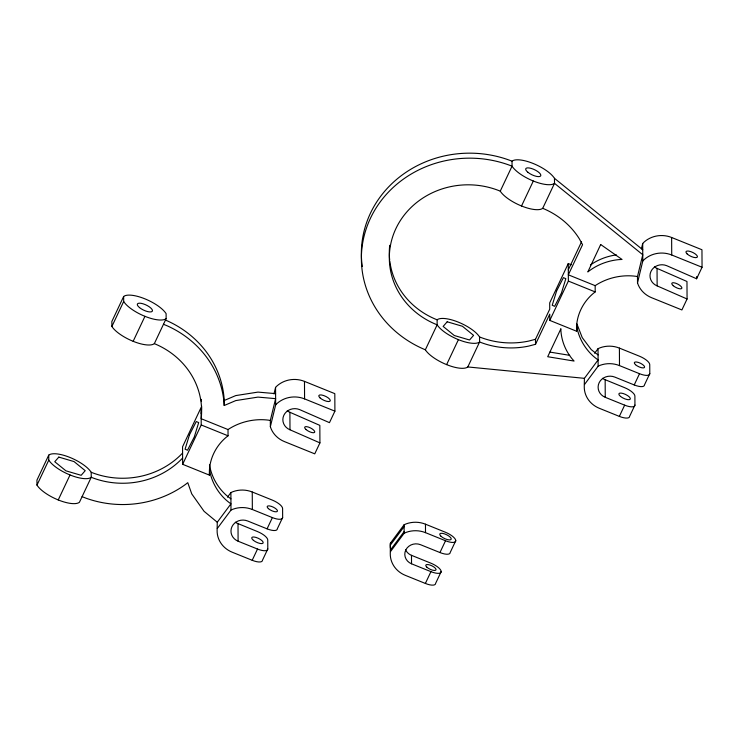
<?xml version="1.0" encoding="UTF-8"?>
<svg xmlns="http://www.w3.org/2000/svg" width="739" height="739" viewBox="0 0 739 739"><rect width="100%" height="100%" fill="white"/><g stroke="black" fill="none" stroke-linecap="round" stroke-linejoin="round"><path stroke-width="1.11" d="M182.644 464.304L201.22 424.962L201.128 407.457L182.551 446.799L182.644 464.304L209.46 475.149C208.453 459.981 215.982 444.887 228.046 435.807L228.018 429.553C240.212 421.442 255.842 418.052 270.335 420.426L275.619 398.644L257.994 397.102L235.796 400.584L224.213 405.499L224.065 402.801A101.612 94.084 -0.3 0 0 167.577 325.982L163.485 324.273M576.614 331.248L576.577 324.994C578.378 338.85 586.609 351.967 598.091 359.939L584.41 378.331L467.805 366.95A24.498 8.462 25.3 0 1 446.615 364.623A24.498 8.462 25.3 0 1 425.35 349.796A108.19 100.171 -0.3 0 1 370.442 218.273A108.19 100.171 -0.3 0 1 512.053 166.173L500.257 191.152A78.759 72.921 -0.3 0 0 395.919 228.563A78.759 72.921 -0.3 0 0 437.146 324.809A24.498 8.462 25.3 0 0 458.411 339.644A24.498 8.462 25.3 0 0 479.602 341.972A79.692 73.78 -0.3 0 0 528.653 346.101L535.526 344.3L549.761 314.158L549.788 320.403L576.614 331.248C575.598 316.08 583.126 300.985 595.191 291.914L595.163 285.66C607.356 277.541 622.986 274.16 637.48 276.534L642.764 254.743L554.509 183.337A24.498 8.462 25.3 0 1 533.318 181.009A24.498 8.462 25.3 0 1 512.053 166.173L512.025 161.176A108.19 100.171 -0.3 0 0 404.15 173.582A108.19 100.171 -0.3 0 0 362.276 266.483M209.525 469.875C211.742 483.315 219.659 496.072 230.947 503.841L217.266 522.233L217.118 530.417A25.154 23.288 -0.3 0 0 232.185 552.199L252.202 560.291A11.251 3.889 25.3 0 0 262.493 560.199L267.795 548.966L267.749 539.96A11.251 3.889 25.3 0 0 257.421 531.544L236.628 523.036A11.916 11.03 -0.3 0 1 235.344 522.214M390.414 543.174L390.275 553.576A25.154 23.288 -0.3 0 0 405.351 575.358L425.368 583.45A11.214 3.871 25.3 0 0 435.622 583.367L441.192 571.57A11.214 3.871 25.3 0 1 430.939 571.653L411.531 563.802A11.251 10.42 -0.3 0 1 405.729 550.093A11.251 10.42 -0.3 0 1 420.546 544.708L439.954 552.55A11.214 3.871 25.3 0 0 450.208 552.467L455.778 540.671A11.214 3.871 25.3 0 0 445.478 532.274L425.47 524.191A25.154 23.288 -0.3 0 0 406.219 523.849L404.094 524.773L390.414 543.174L390.238 545.096A25.154 23.288 -0.3 0 0 390.386 548.144M584.41 378.331L584.263 386.515A25.154 23.288 -0.3 0 0 599.338 408.297L619.347 416.39A11.251 3.889 25.3 0 0 629.637 416.306L634.94 405.074L634.893 396.067A11.251 3.889 25.3 0 0 624.566 387.642L603.772 379.135A11.916 11.03 -0.3 0 1 602.488 378.313M273.975 393.924L275.564 387.384L276.968 385.961A25.154 23.288 -0.3 0 1 304.486 381.389L334.813 393.647L334.906 411.152L329.465 422.662L299.535 409.563A11.916 11.03 -0.3 0 0 283.85 415.263A11.916 11.03 -0.3 0 0 289.993 429.793L319.922 442.892L314.749 453.848L284.423 441.589A25.154 23.288 -0.3 0 1 271.074 428.749L270.363 426.68L270.335 420.426M270.363 426.68L275.656 404.898L275.564 387.384M641.387 248.932L642.708 243.491L644.112 242.059A25.154 23.288 -0.3 0 1 671.631 237.487L701.958 249.745L702.05 267.25L696.609 278.769L666.68 265.671A11.916 11.03 -0.3 0 0 650.994 271.37A11.916 11.03 -0.3 0 0 657.137 285.891L687.067 298.99L681.894 309.946L651.567 297.688A25.154 23.288 -0.3 0 1 638.219 284.848L637.508 282.788L637.48 276.534M637.508 282.788L642.801 260.996L642.708 243.491M48.746 455.122L36.95 480.11L36.978 485.107A24.498 8.462 25.3 0 0 58.233 499.943A24.498 8.462 25.3 0 0 79.433 502.271L91.23 477.292L91.202 472.286A24.498 8.462 25.3 0 0 69.946 457.45A24.498 8.462 25.3 0 0 48.746 455.122L48.774 460.129L36.978 485.107M154.34 343.635L166.136 318.657L166.109 313.65A24.498 8.462 25.3 0 0 144.853 298.815A24.498 8.462 25.3 0 0 123.653 296.487L111.857 321.465L111.885 326.472A24.498 8.462 25.3 0 0 133.149 341.307A24.498 8.462 25.3 0 0 154.34 343.635A79.664 73.761 -0.3 0 1 201.184 418.717L228.018 429.553M111.885 326.472L123.681 301.494L123.653 296.487M58.233 499.943L70.029 474.965A24.498 8.462 25.3 0 0 91.23 477.292A79.692 73.78 -0.3 0 0 182.607 458.051M133.149 341.307L144.946 316.329A24.498 8.462 25.3 0 0 166.136 318.657M252.202 560.291L257.514 549.049A11.251 3.889 25.3 0 0 267.795 548.966M257.514 549.049L238.097 541.207A11.916 11.03 -0.3 0 1 231.963 526.685A11.916 11.03 -0.3 0 1 247.648 520.986L267.075 528.838L272.377 517.596A11.242 3.88 25.3 0 0 282.649 517.512L282.603 508.506A11.251 3.889 25.3 0 0 272.275 500.081L252.258 491.998A25.154 23.288 -0.3 0 0 233.007 491.657L230.891 492.58L227.464 497.181M282.649 517.512L277.347 528.745A11.242 3.88 25.3 0 1 267.075 528.838M425.35 349.796L437.146 324.809L437.118 319.811A78.759 72.921 -0.3 0 1 389.804 261.098M446.615 364.623L458.411 339.644M500.257 191.152A24.498 8.462 25.3 0 0 521.522 205.987L533.318 181.009M467.805 366.95L479.602 341.972L479.574 336.966A24.498 8.462 25.3 0 0 458.319 322.139A24.498 8.462 25.3 0 0 437.118 319.811M521.522 205.987A24.498 8.462 25.3 0 0 542.712 208.315L554.509 183.337L554.481 178.33A24.498 8.462 25.3 0 0 533.225 163.504A24.498 8.462 25.3 0 0 512.025 161.176M571.367 264.811L568.273 263.555L549.696 302.898L549.733 309.151L535.498 339.293L535.526 344.3M568.309 269.809L581.556 241.755M425.368 583.45L430.939 571.653M439.954 552.55L445.525 540.754A11.214 3.871 25.3 0 0 455.778 540.671M549.788 320.403L568.365 281.069L568.273 263.555M619.347 416.39L624.658 405.157A11.251 3.889 25.3 0 0 634.94 405.074M624.658 405.157L605.25 397.314A11.916 11.03 -0.3 0 1 599.107 382.784A11.916 11.03 -0.3 0 1 614.793 377.084L634.219 384.936L639.521 373.703A11.242 3.88 25.3 0 0 649.793 373.62L649.747 364.604A11.251 3.889 25.3 0 0 639.42 356.189L619.402 348.097A25.154 23.288 -0.3 0 0 600.151 347.764L598.036 348.688L594.609 353.279M649.793 373.62L644.491 384.853A11.242 3.88 25.3 0 1 634.219 384.936M217.294 528.487L230.984 510.095L233.099 509.171A25.154 23.288 -0.3 0 1 252.35 509.504L272.377 517.596M390.423 544.994L404.104 526.602M390.451 550.001L404.131 531.6M390.46 551.645L404.141 533.253L406.256 532.329A25.154 23.288 -0.3 0 1 425.507 532.662L445.525 540.754M584.438 384.585L598.128 366.193L600.244 365.269A25.154 23.288 -0.3 0 1 619.494 365.602L639.521 373.703M275.656 404.898L277.06 403.466A25.154 23.288 -0.3 0 1 304.579 398.894L334.906 411.152M642.801 260.996L644.205 259.565A25.154 23.288 -0.3 0 1 671.723 254.992L702.05 267.25M224.213 405.499L224.185 400.501L235.769 395.587L257.966 392.104L275.601 393.638M535.498 339.293L528.634 341.095A79.692 73.78 -0.3 0 1 479.574 336.966M549.881 352.078L569.677 355.339M82.084 496.654L86.223 498.271A101.612 94.084 -0.3 0 0 185.535 484.414L187.771 482.678L191.743 493.883L204.066 511.305L217.266 522.233M595.163 285.66L568.328 274.816L582.563 244.683L579.321 238.799A79.664 73.761 -0.3 0 0 542.712 208.315M568.365 281.069L595.191 291.914M201.22 424.962L228.046 435.807M405.517 549.585A11.251 10.42 -0.3 0 0 411.484 555.331L430.892 563.173A11.214 3.871 25.3 0 1 441.192 571.57M165.499 320.126L167.55 320.975A101.612 94.084 -0.3 0 1 224.046 397.794L224.185 400.501M654.385 266.899A11.916 11.03 -0.3 0 0 657.045 268.386L686.974 281.485L687.067 298.99M287.231 410.792A11.916 11.03 -0.3 0 0 289.9 412.279L319.83 425.378L319.922 442.892M598.063 354.942L591.228 349.593L582.24 337.621L576.91 323.904M230.919 498.834C219.631 491.065 211.714 478.318 209.497 464.868M554.481 178.33L642.745 249.745M696.6 276.58L696.609 278.769M671.631 237.487L671.723 254.992M657.045 268.386L657.137 285.891M619.402 348.097L619.494 365.602M605.158 379.8L605.25 397.314M598.036 348.688L598.128 366.193M425.47 524.191L425.507 532.662M411.484 555.331L411.531 563.802M404.094 524.773L404.141 533.253M304.486 381.389L304.579 398.894M289.9 412.279L289.993 429.793M252.258 491.998L252.35 509.504M238.013 523.702L238.097 541.207M230.891 492.58L230.984 510.095M209.451 473.062L209.46 475.149M389.675 259.98A78.759 72.921 -0.3 0 1 389.712 245.293M590.452 264.968A56.7 52.497 -0.3 0 1 616.372 254.9M70.029 474.965A24.498 8.462 25.3 0 1 48.774 460.129M182.588 453.053A79.692 73.78 -0.3 0 1 91.202 472.286M144.946 316.329A24.498 8.462 25.3 0 1 123.681 301.494M201.599 405.997A79.664 73.761 -0.3 0 1 201.165 413.711M201.276 399.383A79.664 73.761 -0.3 0 1 201.461 401.582M560.836 328.92L560.836 329.382A56.534 52.34 -0.3 0 0 571.94 358.646L574.101 361.066L547.71 356.725L560.836 328.92M189.461 434.846L185.083 449.183L187.503 450.217L194.311 436.915L198.689 422.579L196.269 421.544L189.461 434.846M556.606 290.954L552.227 305.281L554.647 306.315L561.455 293.013L565.834 278.686L563.414 277.652L556.606 290.954M600.687 244.526L587.828 271.943A56.7 52.497 -0.3 0 1 618.645 259.638L622.035 259.454L600.687 244.526M58.815 457.099L54.76 461.736L65.937 470.835L81.161 475.316L85.207 470.678L74.039 461.579L58.815 457.099M447.187 321.788L443.141 326.416L454.309 335.524L469.533 339.995L473.588 335.367L462.411 326.259L447.187 321.788M426.828 567.146A5.626 1.94 25.3 0 0 435.687 570.24A5.626 1.94 25.3 0 0 430.227 565.123A5.626 1.94 25.3 0 0 426.828 567.146M440.961 536.228A6.291 2.171 25.3 0 0 450.845 539.655A6.291 2.171 25.3 0 0 444.702 533.928A6.291 2.171 25.3 0 0 440.961 536.228M687.159 253.957A6.291 2.171 25.3 0 0 697.043 257.384A6.291 2.171 25.3 0 0 690.882 251.657A6.291 2.171 25.3 0 0 687.159 253.957M673.257 285.716A5.626 1.921 27.1 0 0 681.755 288.487A5.626 1.921 27.1 0 0 675.511 283.148A5.626 1.921 27.1 0 0 673.257 285.716M635.531 364.715A5.626 1.94 25.3 0 0 644.316 367.625A5.626 1.94 25.3 0 0 638.551 362.479A5.626 1.94 25.3 0 0 635.531 364.715M620.548 396.437A6.291 2.171 25.3 0 0 630.173 399.263A6.291 2.171 25.3 0 0 623.106 393.499A6.291 2.171 25.3 0 0 620.548 396.437M527.923 172.298A8.277 2.854 25.3 0 0 540.597 176.021A8.277 2.854 25.3 0 0 531.295 168.437A8.277 2.854 25.3 0 0 527.923 172.298M139.542 307.618A8.277 2.854 25.3 0 0 152.225 311.341A8.277 2.854 25.3 0 0 142.913 303.757A8.277 2.854 25.3 0 0 139.542 307.618M253.394 540.329A6.291 2.171 25.3 0 0 263.029 543.165A6.291 2.171 25.3 0 0 255.962 537.401A6.291 2.171 25.3 0 0 253.394 540.329M320.015 397.859A6.291 2.171 25.3 0 0 329.899 401.277A6.291 2.171 25.3 0 0 323.737 395.55A6.291 2.171 25.3 0 0 320.015 397.859M306.112 429.608A5.626 1.921 27.1 0 0 314.611 432.38A5.626 1.921 27.1 0 0 308.366 427.05A5.626 1.921 27.1 0 0 306.112 429.608M268.386 508.617A5.626 1.94 25.3 0 0 277.171 511.527A5.626 1.94 25.3 0 0 271.407 506.381A5.626 1.94 25.3 0 0 268.386 508.617"/></g></svg>
